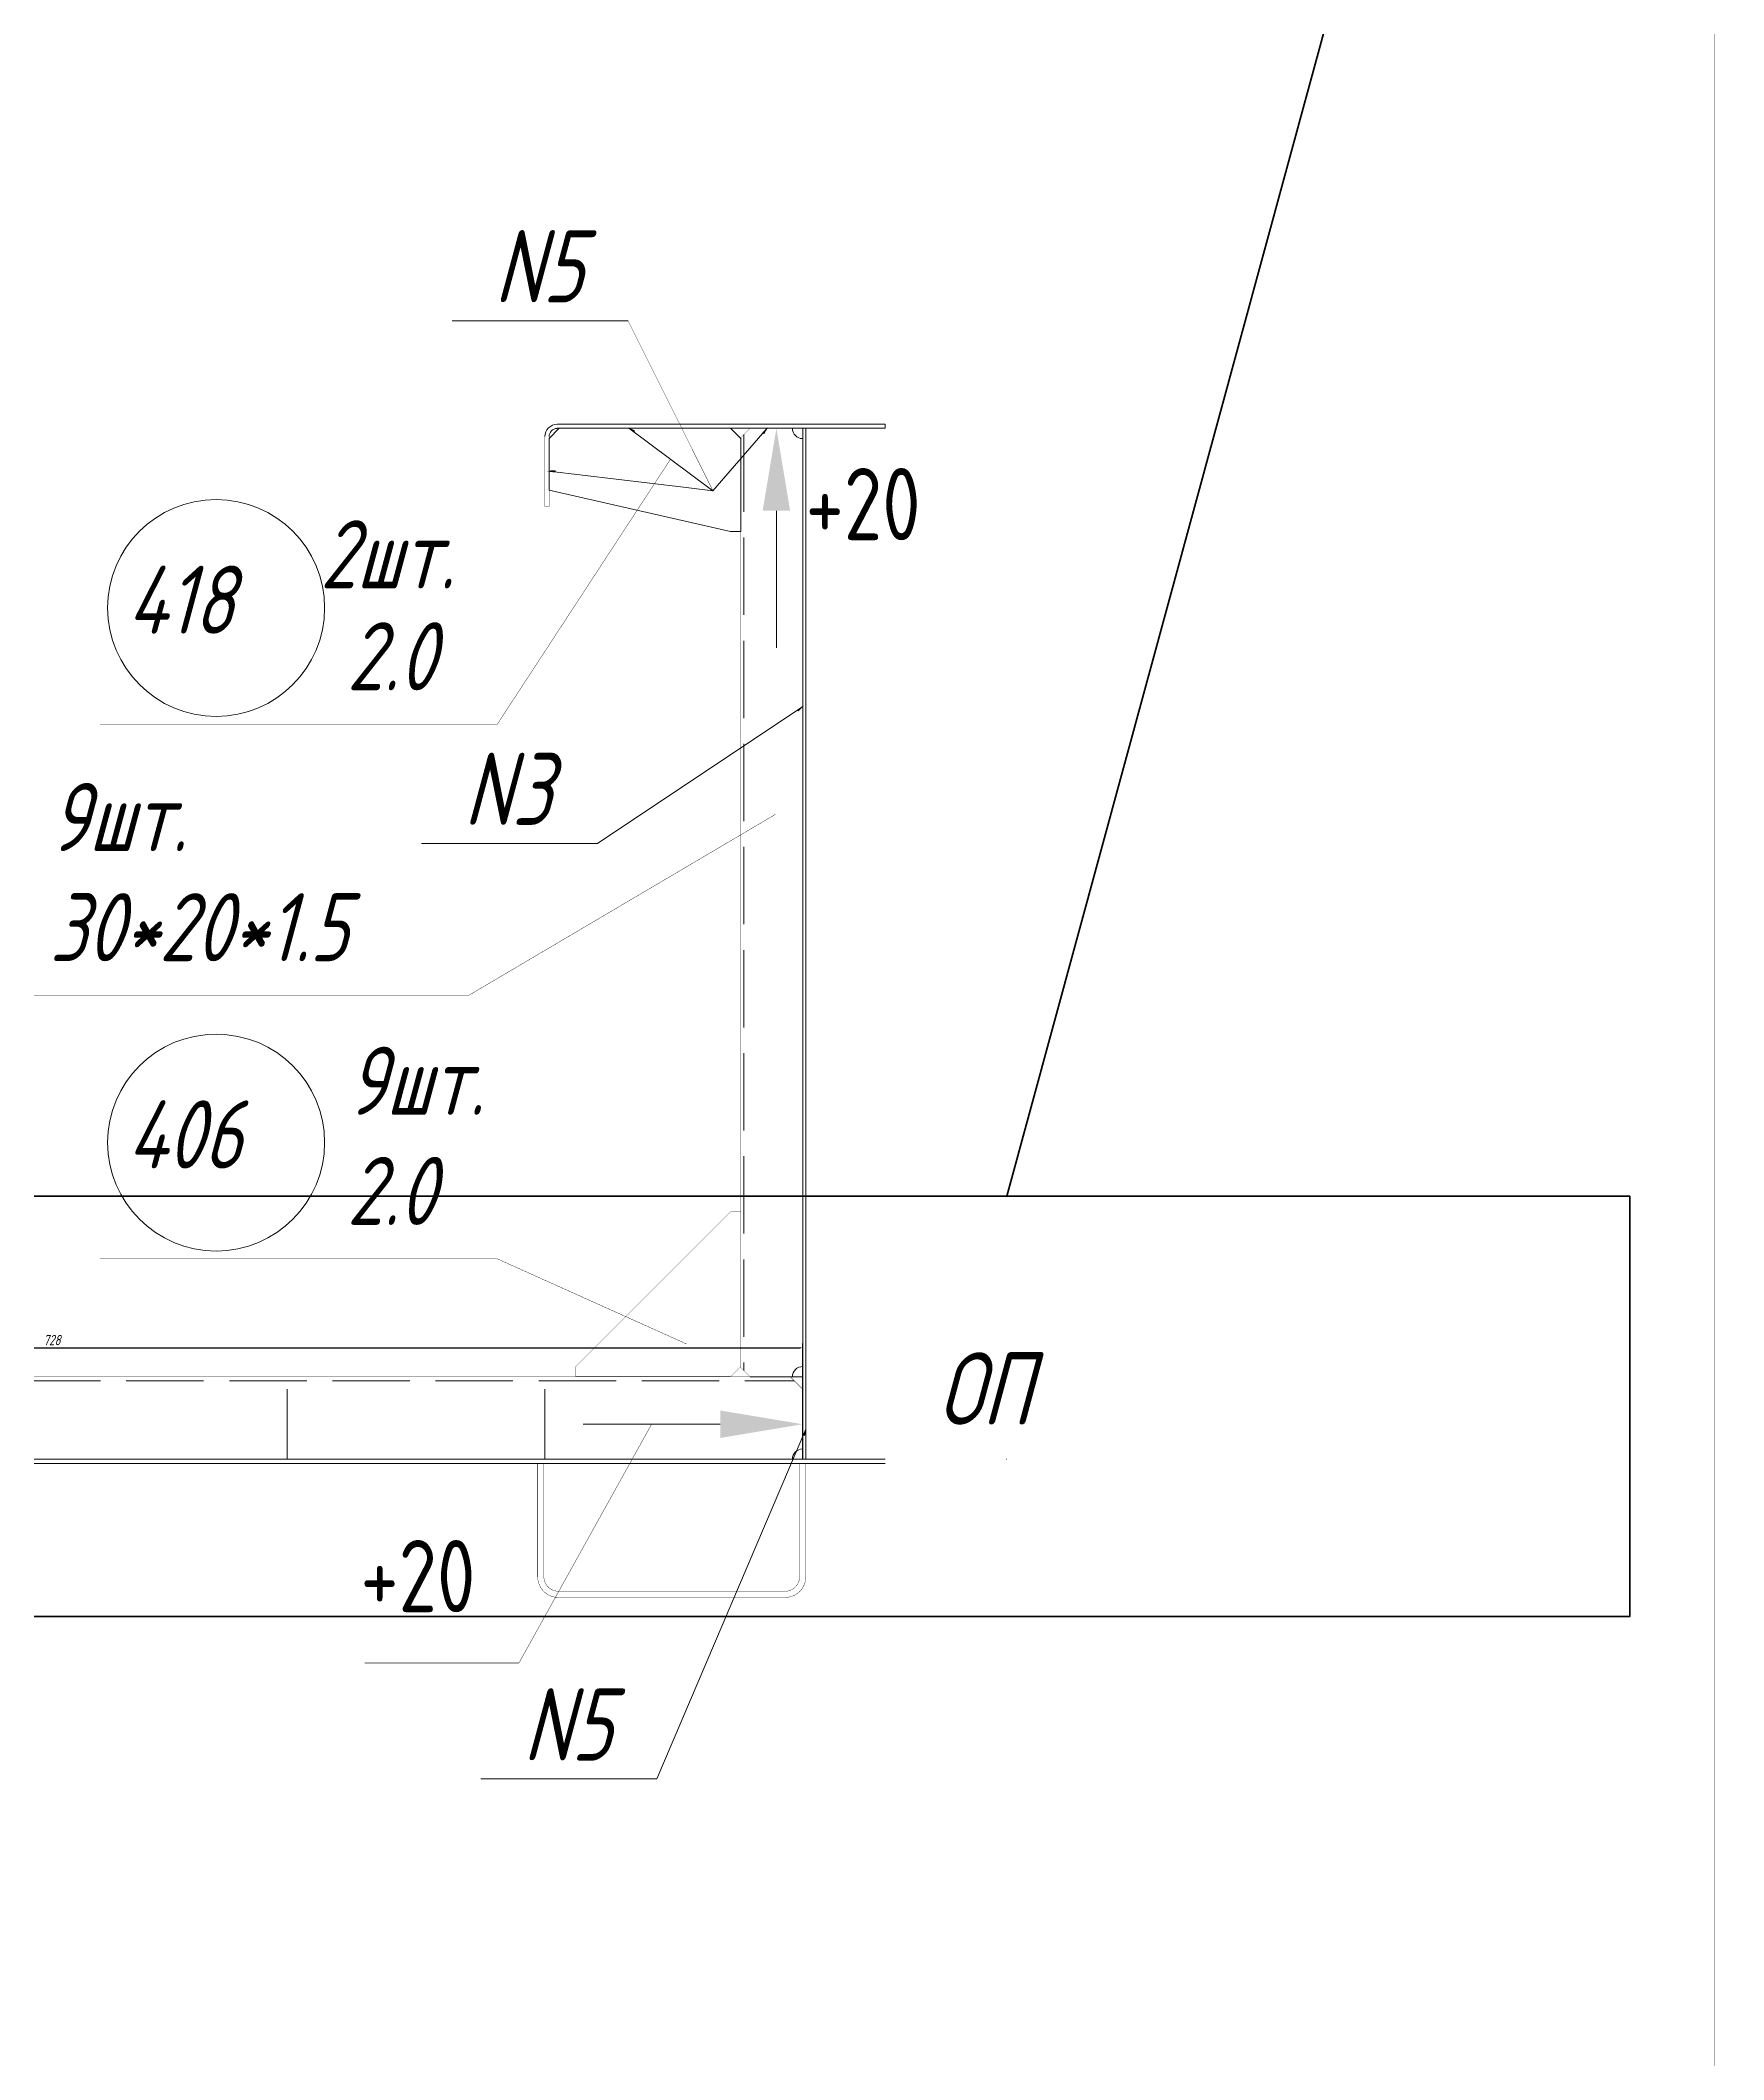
# Model space of a CAD drawing. Header units: millimetres. Extents: x 77380 to 135900, y -26587 to 17301.
# Drawn here: x 118218 to 119035, y -657 to 323 of the extents above; entities that cross this region are included whole.
import ezdxf

# ---------------------------------------------------------------- set-up
doc = ezdxf.new("R2010")
doc.units = ezdxf.units.MM
for name, pattern in [('K5LT32768', [0]), ('K5LT32769', [50, 37.5, -12.5]), ('K5LT32770', [0]), ('K5LT32772', [0]), ('K5LT32773', [50, 37.5, -12.5]), ('K5LT32780', [0]), ('K5LT32784', [850.2, 600, -125, 0.2, -125]), ('K5LT32789', [340.2, 240, -50, 0.2, -50]), ('K5LT32790', [0]), ('K5LT32831', [0]), ('K5LT32835', [0]), ('K5LT_THIN', [0])]:
    doc.linetypes.add(name, pattern=pattern)
doc.layers.add('РАЗМЕРЫ', color=3, linetype='Continuous', lineweight=25)
doc.styles.add('KDIMTEXTSTYLE', font='GOST_AU.SHX', dxfattribs={"width": 0.96, "oblique": 15, "height": 5})
doc.styles.add('KTEXTSTYLE', font='GOST_AU.SHX', dxfattribs={"width": 0.96, "height": 5})
doc.dimstyles.new('KDIMSTYLE (1.00)', dxfattribs={"dimtxt": 5, "dimasz": 1, "dimexe": 2, "dimexo": 0, "dimgap": 1, "dimtad": 1, "dimtxsty": 'KDIMTEXTSTYLE', "dimsah": 1, "dimcen": 0, "dimdle": 1, "dimadec": 0, "dimazin": 0, "dimtfac": 0.667, "dimtmove": 0, "dimatfit": 3, "dimfxl": 1, "dimtvp": 1, "dimtolj": 1, "dimtzin": 0, "dimarcsym": 0})

# ---------------------------------------------------------------- blocks, each defined once
blk = doc.blocks.new('U102')
at = {"color": 7, "linetype": 'K5LT32780', "const_width": 0.18}
blk.add_lwpolyline([(110325.25, 12814.36), (118485.25, 12814.36), (118485.25, 18654.36), (110325.25, 18654.36)], close=True, dxfattribs=at)
blk = doc.blocks.new('U93')
blk.add_hatch(color=7).paths.add_polyline_path([(126663.07, 18180.44), (126649.74, 18180.44), (126656.4, 18220.44)])
at = {"color": 7, "linetype": 'K5LT32831', "lineweight": 9}
blk.add_line((126656.4, 18180.44), (126656.4, 18113.92), dxfattribs=at)
blk = doc.blocks.new('U96')
blk.add_hatch(color=7).paths.add_polyline_path([(126629.15, 17730.78), (126629.15, 17744.11), (126669.15, 17737.44)])
at = {"color": 7, "linetype": 'K5LT32831', "lineweight": 9}
blk.add_line((126629.15, 17737.44), (126562.63, 17737.44), dxfattribs=at)
blk = doc.blocks.new('U118')
at = {"color": 7, "linetype": 'K5LT_THIN', "lineweight": 18}
for p, q in [((126569.67, 18019.13), (126669.15, 18085.49)), ((126669.15, 18085.49), (126665.83, 18083.27))]:
    blk.add_line(p, q, dxfattribs=at)
at = {"color": 7, "linetype": 'K5LT32835', "lineweight": 18}
for p, q in [((126666.66, 18083.82), (126666.66, 18083.82)), ((126667.32, 18083.65), (126666.68, 18083.78)), ((126667.38, 18083.71), (126666.69, 18083.84)), ((126666.71, 18083.75), (126666.73, 18083.87)), ((126667.27, 18083.6), (126666.73, 18083.71)), ((126666.76, 18083.67), (126666.81, 18083.92)), ((126667.43, 18083.76), (126666.77, 18083.89)), ((126667.21, 18083.55), (126666.78, 18083.63)), ((126666.81, 18083.6), (126666.88, 18083.97)), ((126667.16, 18083.49), (126666.83, 18083.56)), ((126667.48, 18083.82), (126666.84, 18083.94)), ((126666.86, 18083.52), (126666.96, 18084.02)), ((126667.11, 18083.44), (126666.88, 18083.48)), ((126666.91, 18083.45), (126667.03, 18084.07)), ((126667.54, 18083.87), (126666.92, 18083.99)), ((126667.05, 18083.38), (126666.93, 18083.41)), ((126666.96, 18083.37), (126667.11, 18084.12)), ((126667, 18083.33), (126666.98, 18083.33)), ((126667.59, 18083.92), (126666.99, 18084.04)), ((126667.02, 18083.35), (126667.18, 18084.17)), ((126667.65, 18083.98), (126667.07, 18084.09)), ((126667.1, 18083.43), (126667.26, 18084.22)), ((126667.7, 18084.03), (126667.14, 18084.14)), ((126667.18, 18083.51), (126667.33, 18084.27)), ((126667.75, 18084.09), (126667.22, 18084.19)), ((126667.26, 18083.59), (126667.41, 18084.32)), ((126667.81, 18084.14), (126667.29, 18084.24)), ((126667.34, 18083.67), (126667.48, 18084.37)), ((126667.86, 18084.19), (126667.37, 18084.29)), ((126667.42, 18083.75), (126667.56, 18084.42)), ((126667.92, 18084.25), (126667.44, 18084.34)), ((126667.5, 18083.83), (126667.63, 18084.47)), ((126667.97, 18084.3), (126667.51, 18084.39)), ((126667.58, 18083.91), (126667.7, 18084.52)), ((126668.02, 18084.36), (126667.59, 18084.44)), ((126668.08, 18084.41), (126667.66, 18084.49)), ((126667.67, 18084), (126667.78, 18084.57)), ((126668.13, 18084.46), (126667.74, 18084.54)), ((126667.75, 18084.08), (126667.85, 18084.62)), ((126668.19, 18084.52), (126667.81, 18084.59)), ((126667.83, 18084.16), (126667.93, 18084.67)), ((126668.24, 18084.57), (126667.89, 18084.64)), ((126667.91, 18084.24), (126668, 18084.72)), ((126668.29, 18084.63), (126667.96, 18084.69)), ((126667.99, 18084.32), (126668.08, 18084.77)), ((126668.35, 18084.68), (126668.04, 18084.74)), ((126668.07, 18084.4), (126668.15, 18084.82)), ((126668.4, 18084.73), (126668.11, 18084.79)), ((126668.15, 18084.48), (126668.23, 18084.87)), ((126668.46, 18084.79), (126668.19, 18084.84)), ((126668.23, 18084.56), (126668.3, 18084.92)), ((126668.51, 18084.84), (126668.26, 18084.89)), ((126668.31, 18084.64), (126668.38, 18084.97)), ((126668.56, 18084.9), (126668.34, 18084.94)), ((126668.39, 18084.72), (126668.45, 18085.02)), ((126668.62, 18084.95), (126668.41, 18084.99)), ((126668.47, 18084.81), (126668.53, 18085.07)), ((126668.67, 18085), (126668.49, 18085.04)), ((126668.56, 18084.89), (126668.6, 18085.12)), ((126668.73, 18085.06), (126668.56, 18085.09)), ((126668.64, 18084.97), (126668.68, 18085.17)), ((126668.78, 18085.11), (126668.64, 18085.14)), ((126668.83, 18085.16), (126668.71, 18085.19)), ((126668.72, 18085.05), (126668.75, 18085.22)), ((126668.89, 18085.22), (126668.78, 18085.24)), ((126668.8, 18085.13), (126668.83, 18085.27)), ((126668.94, 18085.27), (126668.86, 18085.29)), ((126668.88, 18085.21), (126668.9, 18085.32)), ((126669, 18085.33), (126668.93, 18085.34)), ((126668.96, 18085.29), (126668.97, 18085.37)), ((126669.05, 18085.38), (126669.01, 18085.39)), ((126669.04, 18085.37), (126669.05, 18085.42)), ((126669.1, 18085.43), (126669.08, 18085.44)), ((126669.12, 18085.45), (126669.12, 18085.47))]:
    blk.add_line(p, q, dxfattribs=at)
at = {"color": 7, "linetype": 'K5LT32835', "const_width": 0.18}
blk.add_lwpolyline([(126666.66, 18083.82), (126669.15, 18085.49), (126666.99, 18083.32)], close=True, dxfattribs=at)
blk = doc.blocks.new('U124')
at = {"color": 7, "linetype": 'K5LT_THIN', "lineweight": 18}
for p, q in [((126598.41, 17565.45), (126670.65, 17734.97)), ((126670.65, 17734.97), (126669.09, 17731.29))]:
    blk.add_line(p, q, dxfattribs=at)
at = {"color": 7, "linetype": 'K5LT32835', "lineweight": 18}
for p, q in [((126670.45, 17734), (126670.2, 17733.9)), ((126670.47, 17734.08), (126670.23, 17733.98)), ((126670.39, 17733.69), (126670.25, 17734.03)), ((126670.48, 17734.15), (126670.27, 17734.07)), ((126670.41, 17733.81), (126670.29, 17734.11)), ((126670.5, 17734.23), (126670.3, 17734.15)), ((126670.43, 17733.92), (126670.32, 17734.19)), ((126670.51, 17734.3), (126670.34, 17734.23)), ((126670.46, 17734.03), (126670.36, 17734.28)), ((126670.53, 17734.38), (126670.37, 17734.32)), ((126670.48, 17734.14), (126670.39, 17734.36)), ((126670.55, 17734.45), (126670.41, 17734.4)), ((126670.5, 17734.25), (126670.43, 17734.44)), ((126670.56, 17734.53), (126670.44, 17734.48)), ((126670.53, 17734.37), (126670.46, 17734.53)), ((126670.58, 17734.6), (126670.48, 17734.56)), ((126670.55, 17734.48), (126670.5, 17734.61)), ((126670.59, 17734.68), (126670.52, 17734.65)), ((126670.57, 17734.59), (126670.53, 17734.69)), ((126670.61, 17734.75), (126670.55, 17734.73)), ((126670.6, 17734.7), (126670.57, 17734.77)), ((126670.62, 17734.83), (126670.59, 17734.81)), ((126670.62, 17734.81), (126670.6, 17734.86)), ((126670.64, 17734.9), (126670.62, 17734.89)), ((126670.64, 17734.93), (126670.64, 17734.94)), ((126669.48, 17732.21), (126669.48, 17732.21)), ((126670.14, 17732.51), (126669.49, 17732.25)), ((126669.56, 17732.18), (126669.51, 17732.29)), ((126670.13, 17732.44), (126669.52, 17732.19)), ((126670.16, 17732.59), (126669.53, 17732.33)), ((126669.64, 17732.14), (126669.55, 17732.38)), ((126670.17, 17732.66), (126669.56, 17732.42)), ((126669.73, 17732.11), (126669.58, 17732.46)), ((126670.19, 17732.73), (126669.6, 17732.5)), ((126670.11, 17732.36), (126669.6, 17732.16)), ((126669.81, 17732.07), (126669.62, 17732.54)), ((126670.2, 17732.81), (126669.64, 17732.58)), ((126669.89, 17732.04), (126669.65, 17732.63)), ((126670.22, 17732.88), (126669.67, 17732.66)), ((126669.97, 17732), (126669.69, 17732.71)), ((126670.09, 17732.29), (126669.69, 17732.12)), ((126670.23, 17732.96), (126669.71, 17732.75)), ((126670.04, 17732.01), (126669.72, 17732.79)), ((126670.25, 17733.03), (126669.74, 17732.83)), ((126670.06, 17732.12), (126669.76, 17732.87)), ((126670.08, 17732.21), (126669.77, 17732.09)), ((126670.27, 17733.11), (126669.78, 17732.91)), ((126670.08, 17732.24), (126669.79, 17732.96)), ((126670.28, 17733.18), (126669.81, 17732.99)), ((126670.11, 17732.35), (126669.83, 17733.04)), ((126670.3, 17733.26), (126669.85, 17733.08)), ((126670.06, 17732.14), (126669.85, 17732.05)), ((126670.13, 17732.46), (126669.87, 17733.12)), ((126670.31, 17733.33), (126669.88, 17733.16)), ((126670.15, 17732.57), (126669.9, 17733.2)), ((126670.33, 17733.41), (126669.92, 17733.24)), ((126670.05, 17732.06), (126669.93, 17732.02)), ((126670.18, 17732.69), (126669.94, 17733.29)), ((126670.34, 17733.48), (126669.95, 17733.32)), ((126670.2, 17732.8), (126669.97, 17733.37)), ((126670.36, 17733.56), (126669.99, 17733.41)), ((126670.22, 17732.91), (126670.01, 17733.45)), ((126670.37, 17733.63), (126670.02, 17733.49)), ((126670.03, 17731.99), (126670.02, 17731.98)), ((126670.25, 17733.02), (126670.04, 17733.53)), ((126670.39, 17733.71), (126670.06, 17733.57)), ((126670.27, 17733.13), (126670.08, 17733.62)), ((126670.41, 17733.78), (126670.09, 17733.65)), ((126670.29, 17733.25), (126670.11, 17733.7)), ((126670.42, 17733.86), (126670.13, 17733.74)), ((126670.32, 17733.36), (126670.15, 17733.78)), ((126670.44, 17733.93), (126670.16, 17733.82)), ((126670.34, 17733.47), (126670.18, 17733.86)), ((126670.36, 17733.58), (126670.22, 17733.95))]:
    blk.add_line(p, q, dxfattribs=at)
at = {"color": 7, "linetype": 'K5LT32835', "const_width": 0.18}
blk.add_lwpolyline([(126669.48, 17732.21), (126670.65, 17734.97), (126670.03, 17731.98)], close=True, dxfattribs=at)
blk = doc.blocks.new('U126')
at = {"color": 7, "linetype": 'K5LT_THIN', "lineweight": 18}
for p, q in [((126546.08, 18199.62), (126550.05, 18199.15)), ((126611.38, 18191.86), (126546.08, 18199.62))]:
    blk.add_line(p, q, dxfattribs=at)
at = {"color": 7, "linetype": 'K5LT32835', "lineweight": 18}
for p, q in [((126546.12, 18199.63), (126546.11, 18199.62)), ((126546.15, 18199.63), (126546.16, 18199.61)), ((126546.24, 18199.64), (126546.2, 18199.61)), ((126546.22, 18199.63), (126546.25, 18199.6)), ((126546.35, 18199.64), (126546.29, 18199.6)), ((126546.3, 18199.64), (126546.34, 18199.59)), ((126546.46, 18199.65), (126546.38, 18199.59)), ((126546.38, 18199.65), (126546.43, 18199.58)), ((126546.45, 18199.65), (126546.52, 18199.57)), ((126546.58, 18199.66), (126546.47, 18199.58)), ((126546.53, 18199.66), (126546.61, 18199.56)), ((126546.69, 18199.67), (126546.56, 18199.57)), ((126546.6, 18199.67), (126546.7, 18199.55)), ((126546.81, 18199.68), (126546.65, 18199.56)), ((126546.68, 18199.67), (126546.78, 18199.54)), ((126546.92, 18199.69), (126546.74, 18199.54)), ((126546.76, 18199.68), (126546.87, 18199.53)), ((126547.04, 18199.7), (126546.83, 18199.53)), ((126546.83, 18199.68), (126546.96, 18199.52)), ((126547.15, 18199.71), (126546.91, 18199.52)), ((126546.91, 18199.69), (126547.05, 18199.51)), ((126546.99, 18199.7), (126547.14, 18199.5)), ((126547.26, 18199.72), (126547, 18199.51)), ((126547.06, 18199.7), (126547.23, 18199.49)), ((126547.38, 18199.73), (126547.09, 18199.5)), ((126547.14, 18199.71), (126547.32, 18199.48)), ((126547.49, 18199.74), (126547.18, 18199.49)), ((126547.21, 18199.71), (126547.41, 18199.46)), ((126547.61, 18199.74), (126547.27, 18199.48)), ((126547.29, 18199.72), (126547.5, 18199.45)), ((126547.72, 18199.75), (126547.36, 18199.47)), ((126547.37, 18199.73), (126547.59, 18199.44)), ((126547.44, 18199.73), (126547.68, 18199.43)), ((126547.83, 18199.76), (126547.45, 18199.46)), ((126547.52, 18199.74), (126547.77, 18199.42)), ((126547.95, 18199.77), (126547.54, 18199.45)), ((126547.59, 18199.74), (126547.85, 18199.41)), ((126548.06, 18199.78), (126547.63, 18199.44)), ((126547.67, 18199.75), (126547.94, 18199.4)), ((126548.18, 18199.79), (126547.72, 18199.43)), ((126547.75, 18199.76), (126548.03, 18199.39)), ((126548.29, 18199.8), (126547.81, 18199.42)), ((126547.82, 18199.76), (126548.12, 18199.38)), ((126548.4, 18199.81), (126547.9, 18199.41)), ((126547.9, 18199.77), (126548.21, 18199.37)), ((126547.97, 18199.77), (126548.3, 18199.36)), ((126548.52, 18199.82), (126547.98, 18199.4)), ((126548.05, 18199.78), (126548.39, 18199.35)), ((126548.63, 18199.83), (126548.07, 18199.39)), ((126548.13, 18199.79), (126548.48, 18199.34)), ((126548.75, 18199.83), (126548.16, 18199.38)), ((126548.2, 18199.79), (126548.57, 18199.33)), ((126548.86, 18199.84), (126548.25, 18199.36)), ((126548.28, 18199.8), (126548.66, 18199.32)), ((126548.98, 18199.85), (126548.34, 18199.35)), ((126548.35, 18199.8), (126548.75, 18199.31)), ((126549.09, 18199.86), (126548.43, 18199.34)), ((126548.43, 18199.81), (126548.84, 18199.3)), ((126548.51, 18199.82), (126548.92, 18199.28)), ((126549.12, 18199.8), (126548.52, 18199.33)), ((126548.58, 18199.82), (126549.01, 18199.27)), ((126549.11, 18199.72), (126548.61, 18199.32)), ((126548.66, 18199.83), (126549.06, 18199.32)), ((126549.1, 18199.63), (126548.7, 18199.31)), ((126548.73, 18199.83), (126549.07, 18199.41)), ((126549.09, 18199.54), (126548.79, 18199.3)), ((126548.81, 18199.84), (126549.08, 18199.49)), ((126549.08, 18199.45), (126548.88, 18199.29)), ((126548.89, 18199.85), (126549.09, 18199.58)), ((126548.96, 18199.85), (126549.1, 18199.67)), ((126549.07, 18199.36), (126548.97, 18199.28)), ((126549.04, 18199.86), (126549.11, 18199.76)), ((126549.06, 18199.27), (126549.05, 18199.27)), ((126549.12, 18199.86), (126549.12, 18199.85))]:
    blk.add_line(p, q, dxfattribs=at)
at = {"color": 7, "linetype": 'K5LT32835', "const_width": 0.18}
blk.add_lwpolyline([(126549.06, 18199.27), (126546.08, 18199.62), (126549.13, 18199.86)], close=True, dxfattribs=at)
blk = doc.blocks.new('U127')
at = {"color": 7, "linetype": 'K5LT_THIN', "lineweight": 18}
for p, q in [((126584.92, 18220.44), (126588.13, 18218.06)), ((126625.64, 18190.16), (126584.92, 18220.44))]:
    blk.add_line(p, q, dxfattribs=at)
at = {"color": 7, "linetype": 'K5LT32835', "lineweight": 18}
for p, q in [((126584.96, 18220.42), (126584.94, 18220.42)), ((126584.98, 18220.41), (126584.98, 18220.39)), ((126585.06, 18220.38), (126585.02, 18220.37)), ((126585.05, 18220.38), (126585.06, 18220.34)), ((126585.16, 18220.33), (126585.09, 18220.31)), ((126585.12, 18220.35), (126585.13, 18220.29)), ((126585.27, 18220.28), (126585.16, 18220.26)), ((126585.19, 18220.31), (126585.2, 18220.23)), ((126585.37, 18220.23), (126585.23, 18220.21)), ((126585.26, 18220.28), (126585.27, 18220.18)), ((126585.47, 18220.18), (126585.31, 18220.15)), ((126585.33, 18220.25), (126585.34, 18220.13)), ((126585.58, 18220.13), (126585.38, 18220.1)), ((126585.39, 18220.22), (126585.42, 18220.07)), ((126585.68, 18220.08), (126585.45, 18220.05)), ((126585.46, 18220.18), (126585.49, 18220.02)), ((126585.79, 18220.03), (126585.52, 18219.99)), ((126585.53, 18220.15), (126585.56, 18219.96)), ((126585.89, 18219.98), (126585.59, 18219.94)), ((126585.6, 18220.12), (126585.63, 18219.91)), ((126585.67, 18220.09), (126585.7, 18219.86)), ((126585.99, 18219.93), (126585.67, 18219.89)), ((126585.74, 18220.05), (126585.78, 18219.8)), ((126586.1, 18219.89), (126585.74, 18219.83)), ((126585.81, 18220.02), (126585.85, 18219.75)), ((126586.2, 18219.84), (126585.81, 18219.78)), ((126585.88, 18219.99), (126585.92, 18219.7)), ((126586.3, 18219.79), (126585.88, 18219.73)), ((126585.95, 18219.96), (126585.99, 18219.64)), ((126586.41, 18219.74), (126585.95, 18219.67)), ((126586.02, 18219.92), (126586.06, 18219.59)), ((126586.51, 18219.69), (126586.03, 18219.62)), ((126586.08, 18219.89), (126586.14, 18219.54)), ((126586.61, 18219.64), (126586.1, 18219.56)), ((126586.15, 18219.86), (126586.21, 18219.48)), ((126586.72, 18219.59), (126586.17, 18219.51)), ((126586.22, 18219.83), (126586.28, 18219.43)), ((126586.82, 18219.54), (126586.24, 18219.46)), ((126586.29, 18219.79), (126586.35, 18219.38)), ((126586.92, 18219.49), (126586.31, 18219.4)), ((126586.36, 18219.76), (126586.43, 18219.32)), ((126587.03, 18219.44), (126586.39, 18219.35)), ((126586.43, 18219.73), (126586.5, 18219.27)), ((126587.13, 18219.4), (126586.46, 18219.3)), ((126586.5, 18219.69), (126586.57, 18219.21)), ((126587.23, 18219.35), (126586.53, 18219.24)), ((126586.57, 18219.66), (126586.64, 18219.16)), ((126587.34, 18219.3), (126586.6, 18219.19)), ((126586.64, 18219.63), (126586.71, 18219.11)), ((126587.44, 18219.25), (126586.67, 18219.14)), ((126586.71, 18219.6), (126586.79, 18219.05)), ((126587.54, 18219.2), (126586.75, 18219.08)), ((126586.77, 18219.56), (126586.86, 18219)), ((126587.65, 18219.15), (126586.82, 18219.03)), ((126586.84, 18219.53), (126586.93, 18218.95)), ((126587.65, 18219.09), (126586.89, 18218.98)), ((126586.91, 18219.5), (126587, 18218.89)), ((126587.59, 18219.01), (126586.96, 18218.92)), ((126586.98, 18219.47), (126587.07, 18218.84)), ((126587.54, 18218.94), (126587.03, 18218.87)), ((126587.05, 18219.43), (126587.15, 18218.79)), ((126587.48, 18218.87), (126587.11, 18218.81)), ((126587.12, 18219.4), (126587.22, 18218.73)), ((126587.43, 18218.8), (126587.18, 18218.76)), ((126587.19, 18219.37), (126587.29, 18218.68)), ((126587.38, 18218.73), (126587.25, 18218.71)), ((126587.26, 18219.34), (126587.35, 18218.69)), ((126587.32, 18218.65), (126587.32, 18218.65)), ((126587.33, 18219.3), (126587.41, 18218.76)), ((126587.4, 18219.27), (126587.46, 18218.84)), ((126587.46, 18219.24), (126587.51, 18218.91)), ((126587.53, 18219.21), (126587.57, 18218.98)), ((126587.6, 18219.17), (126587.62, 18219.05)), ((126587.67, 18219.14), (126587.67, 18219.12))]:
    blk.add_line(p, q, dxfattribs=at)
at = {"color": 7, "linetype": 'K5LT32835', "const_width": 0.18}
blk.add_lwpolyline([(126587.32, 18218.65), (126584.92, 18220.44), (126587.68, 18219.13)], close=True, dxfattribs=at)
blk = doc.blocks.new('U128')
at = {"color": 7, "linetype": 'K5LT_THIN', "lineweight": 18}
for p, q in [((126625.64, 18190.16), (126651.85, 18220.44)), ((126651.85, 18220.44), (126649.23, 18217.42))]:
    blk.add_line(p, q, dxfattribs=at)
at = {"color": 7, "linetype": 'K5LT32835', "lineweight": 18}
for p, q in [((126649.89, 18218.17), (126649.89, 18218.18)), ((126650.61, 18218.26), (126649.91, 18218.21)), ((126650.57, 18218.19), (126649.92, 18218.14)), ((126649.96, 18218.12), (126649.95, 18218.24)), ((126650.65, 18218.32), (126649.97, 18218.27)), ((126650.53, 18218.12), (126649.99, 18218.08)), ((126650.02, 18218.06), (126650, 18218.31)), ((126650.69, 18218.39), (126650.03, 18218.34)), ((126650.09, 18218), (126650.06, 18218.38)), ((126650.5, 18218.06), (126650.06, 18218.03)), ((126650.72, 18218.46), (126650.09, 18218.41)), ((126650.16, 18217.94), (126650.12, 18218.45)), ((126650.46, 18217.99), (126650.13, 18217.97)), ((126650.76, 18218.52), (126650.15, 18218.48)), ((126650.23, 18217.88), (126650.18, 18218.52)), ((126650.42, 18217.92), (126650.19, 18217.91)), ((126650.8, 18218.59), (126650.21, 18218.55)), ((126650.29, 18217.82), (126650.24, 18218.58)), ((126650.38, 18217.86), (126650.26, 18217.85)), ((126650.84, 18218.66), (126650.27, 18218.61)), ((126650.36, 18217.81), (126650.3, 18218.65)), ((126650.87, 18218.72), (126650.33, 18218.68)), ((126650.35, 18217.79), (126650.33, 18217.79)), ((126650.42, 18217.91), (126650.36, 18218.72)), ((126650.91, 18218.79), (126650.38, 18218.75)), ((126650.47, 18218.01), (126650.42, 18218.79)), ((126650.95, 18218.85), (126650.44, 18218.82)), ((126650.53, 18218.11), (126650.47, 18218.85)), ((126650.99, 18218.92), (126650.5, 18218.89)), ((126650.58, 18218.21), (126650.53, 18218.92)), ((126651.02, 18218.99), (126650.56, 18218.95)), ((126650.64, 18218.31), (126650.59, 18218.99)), ((126651.06, 18219.05), (126650.62, 18219.02)), ((126650.7, 18218.41), (126650.65, 18219.06)), ((126651.1, 18219.12), (126650.68, 18219.09)), ((126650.75, 18218.51), (126650.71, 18219.13)), ((126651.14, 18219.19), (126650.74, 18219.16)), ((126650.81, 18218.61), (126650.77, 18219.19)), ((126651.17, 18219.25), (126650.8, 18219.23)), ((126650.87, 18218.71), (126650.83, 18219.26)), ((126651.21, 18219.32), (126650.85, 18219.29)), ((126650.92, 18218.81), (126650.89, 18219.33)), ((126651.25, 18219.39), (126650.91, 18219.36)), ((126650.98, 18218.91), (126650.95, 18219.4)), ((126651.29, 18219.45), (126650.97, 18219.43)), ((126651.04, 18219.01), (126651, 18219.47)), ((126651.33, 18219.52), (126651.03, 18219.5)), ((126651.09, 18219.11), (126651.06, 18219.53)), ((126651.36, 18219.58), (126651.09, 18219.56)), ((126651.15, 18219.21), (126651.12, 18219.6)), ((126651.4, 18219.65), (126651.15, 18219.63)), ((126651.21, 18219.31), (126651.18, 18219.67)), ((126651.44, 18219.72), (126651.21, 18219.7)), ((126651.26, 18219.41), (126651.24, 18219.74)), ((126651.48, 18219.78), (126651.27, 18219.77)), ((126651.32, 18219.51), (126651.3, 18219.81)), ((126651.51, 18219.85), (126651.32, 18219.84)), ((126651.38, 18219.61), (126651.36, 18219.87)), ((126651.55, 18219.92), (126651.38, 18219.9)), ((126651.43, 18219.71), (126651.42, 18219.94)), ((126651.59, 18219.98), (126651.44, 18219.97)), ((126651.49, 18219.81), (126651.47, 18220.01)), ((126651.63, 18220.05), (126651.5, 18220.04)), ((126651.55, 18219.91), (126651.53, 18220.08)), ((126651.66, 18220.12), (126651.56, 18220.11)), ((126651.6, 18220.01), (126651.59, 18220.14)), ((126651.7, 18220.18), (126651.62, 18220.18)), ((126651.66, 18220.11), (126651.65, 18220.21)), ((126651.74, 18220.25), (126651.68, 18220.24)), ((126651.71, 18220.2), (126651.71, 18220.28)), ((126651.78, 18220.31), (126651.74, 18220.31)), ((126651.77, 18220.3), (126651.77, 18220.35)), ((126651.81, 18220.38), (126651.79, 18220.38)), ((126651.83, 18220.4), (126651.83, 18220.42))]:
    blk.add_line(p, q, dxfattribs=at)
at = {"color": 7, "linetype": 'K5LT32835', "const_width": 0.18}
blk.add_lwpolyline([(126649.89, 18218.18), (126651.85, 18220.44), (126650.34, 18217.78)], close=True, dxfattribs=at)
blk = doc.blocks.new('*D718')
at = {"layer": 'Defpoints', "color": 0}
for p in [(118588.12, -311.44), (117860.12, -365.55), (118588.12, -365.55)]:
    blk.add_point(p, dxfattribs=at)
at = {"layer": 'РАЗМЕРЫ', "color": 0, "lineweight": -2}
for p, q in [((117860.12, -365.55), (117860.12, -309.44)), ((117861.12, -311.44), (118587.12, -311.44)), ((118588.12, -365.55), (118588.12, -309.44))]:
    blk.add_line(p, q, dxfattribs=at)
at = {"layer": 'РАЗМЕРЫ', "color": 0}
for points in [[(117861.12, -311.27), (117861.12, -311.6), (117860.12, -311.44)], [(118587.12, -311.6), (118587.12, -311.27), (118588.12, -311.44)]]:
    blk.add_solid(points, dxfattribs=at)
at = {"layer": 'РАЗМЕРЫ', "color": 0, "insert": (118224.12, -307.74), "char_height": 5, "attachment_point": 5, "style": 'KDIMTEXTSTYLE'}
blk.add_mtext('\\A1;728', dxfattribs=at)

msp = doc.modelspace()

# ---------------------------------------------------------------- linework, layer by layer
at = {"color": 7, "linetype": 'K5LT32780', "lineweight": 18}
for p, q in [((118503.428, 186.585), (118418.11, 186.585)), ((118488.64, -66.863), (118403.322, -66.863)), ((118517.375, -520.544), (118432.057, -520.544))]:
    msp.add_line(p, q, dxfattribs=at)
at = {"color": 2, "linetype": 'K5LT32770', "lineweight": 18, "true_color": 0xffff00}
for p, q in [((118470.122, 134.453), (118465.122, 129.453)), ((118465.122, 129.453), (118465.122, 104.453)), ((118553.123, 134.453), (118485.124, 134.453)), ((118558.123, 129.453), (118553.123, 134.453)), ((118558.123, 84.453), (118558.123, 129.453)), ((118465.122, 104.453), (118553.123, 84.453)), ((118553.123, 84.453), (118558.123, 84.453))]:
    msp.add_line(p, q, dxfattribs=at)
at = {"color": 3, "linetype": 'K5LT32768', "lineweight": 18, "true_color": 0x00ff00}
for p, q in [((118469.123, 136.453), (118628.123, 136.453)), ((118469.123, 134.453), (118628.123, 134.453)), ((118588.124, 134.453), (118562.623, 134.453)), ((118588.124, -325.546), (118588.124, 134.453)), ((118588.124, -365.547), (118588.124, 134.453)), ((118589.623, -365.547), (118589.623, 134.453)), ((118562.623, -325.546), (118588.124, -325.546)), ((118588.124, -331.547), (118588.124, -365.547)), ((118628.123, -365.547), (116348.124, -365.547)), ((118628.123, -367.546), (116348.124, -367.546)), ((118588.124, -365.547), (116388.124, -365.547))]:
    msp.add_line(p, q, dxfattribs=at)
at = {"color": 3, "linetype": 'K5LT32769', "lineweight": 18, "true_color": 0x00ff00}
msp.add_line((118559.568, 131.399), (118559.568, -322.492), dxfattribs=at)
at = {"color": 7, "linetype": 'K5LT_THIN', "lineweight": 18}
for p, q in [((118628.123, 136.453), (118628.123, 134.453)), ((118530.346, 105.867), (118544.613, 104.17))]:
    msp.add_line(p, q, dxfattribs=at)
at = {"color": 1, "linetype": 'K5LT32773', "lineweight": 18, "true_color": 0xff0000}
msp.add_line((117860.124, -327.474), (118584.051, -327.474), dxfattribs=at)
at = {"color": 3, "linetype": 'K5LT32789', "lineweight": 18, "true_color": 0x00ff00}
for p, q in [((118338.124, -365.547), (118338.124, -331.547)), ((118463.124, -365.547), (118463.124, -331.547))]:
    msp.add_line(p, q, dxfattribs=at)
at = {"color": 1, "linetype": 'K5LT32784', "lineweight": 18, "true_color": 0xff0000}
msp.add_line((116261.478, -365.546), (118726.507, -365.546), dxfattribs=at)
at = {"color": 6, "lineweight": 100}
msp.add_lwpolyline([(118687.069, -237.954), (121815.629, 11251.301), (126011.922, 3221.129)], dxfattribs=at)
at = {"color": 7, "linetype": 'K5LT32780', "const_width": 0.18}
for points in [[(118418.11, 186.585), (118503.428, 186.585), (118544.613, 104.17)], [(118375.738, -464.343), (118450.539, -464.343), (118514.861, -348.546)]]:
    msp.add_lwpolyline(points, dxfattribs=at)
at = {"color": 1, "linetype": 'K5LT32772', "true_color": 0xff0000, "const_width": 0.18}
for points in [[(118463.123, 130.38), (118463.123, 96.453), (118465.122, 96.453), (118465.122, 130.38)], [(118247.338, -9.065), (118440.051, -9.065), (118524.182, 119.664)], [(118103.196, -140.447), (118426.423, -140.447), (118574.968, -52.762)], [(118247.338, -268.344), (118440.051, -268.344), (118531.834, -309.645)], [(117860.124, -325.474), (118582.051, -325.474), (118588.124, -331.547)]]:
    msp.add_lwpolyline(points, dxfattribs=at)
at = {"color": 3, "linetype": 'K5LT32768', "true_color": 0x00ff00, "const_width": 0.18}
msp.add_lwpolyline([(118562.623, 134.453), (118558.068, 129.899), (118558.068, -320.992), (118562.623, -325.546)], dxfattribs=at)
at = {"color": 6, "lineweight": 100}
msp.add_lwpolyline([(116261.478, -237.954), (118989.126, -237.954), (118989.126, -441.832), (116261.478, -441.832)], close=True, dxfattribs=at)
at = {"color": 2, "linetype": 'K5LT32770', "true_color": 0xffff00, "const_width": 0.18}
msp.add_lwpolyline([(118553.123, -325.546), (118478.123, -325.546), (118478.123, -320.547), (118553.123, -245.547), (118558.123, -245.547), (118558.123, -320.547), (118553.123, -325.546)], dxfattribs=at)
at = {"color": 8, "linetype": 'K5LT32790', "true_color": 0x808080, "const_width": 0.18}
msp.add_lwpolyline([(118586.623, -367.546), (118586.623, -422.546, -0.4142136), (118579.623, -429.546), (118469.624, -429.546, -0.4142136), (118462.624, -422.546), (118462.624, -367.546), (118459.624, -367.546), (118459.624, -422.546, 0.4142136), (118469.624, -432.546), (118579.623, -432.546, 0.4142136), (118589.623, -422.546), (118589.623, -367.546)], format="xyb", close=True, dxfattribs=at)
at = {"color": 1, "linetype": 'K5LT32772', "lineweight": 18, "true_color": 0xff0000}
for centre in [(118303.698, 47.295), (118303.698, -211.983)]:
    msp.add_circle(centre, 52.603, dxfattribs=at)
at = {"color": 3, "linetype": 'K5LT32768', "lineweight": 18, "true_color": 0x00ff00}
for centre, radius, start, end in [((118469.123, 130.38), 6, 89.998352, 180.001648), ((118469.123, 130.38), 4.001, 89.999329, 179.989746), ((118588.124, 134.453), 5.001, 180.002472, 269.997528), ((118588.124, -325.546), 5, 89.99501, 179.996246), ((118588.124, -365.547), 5.001, 90.002472, 179.997528)]:
    msp.add_arc(centre, radius, start, end, dxfattribs=at)

# ---------------------------------------------------------------- block references
for name, p in [('U102', (545.046, -14630.011)), ('U127', (-8081.031, -18085.99)), ('U128', (-8081.031, -18085.99)), ('U93', (-8081.031, -18085.99)), ('U126', (-8081.031, -18085.99)), ('U118', (-8081.031, -18085.99)), ('U96', (-8081.031, -18085.99)), ('U124', (-8081.031, -18085.99))]:
    msp.add_blockref(name, p)

# ---------------------------------------------------------------- texts
at = {"color": 7, "char_height": 2.5, "attachment_point": 1, "style": 'KTEXTSTYLE'}
for s, insert in [('\\H3.5;\\W0.965;\\Q15;\\Q15;\\H35.00;N5', (118438.428, 230.438)), ('\\H3.5;\\W0.965;\\Q15;\\Q0;\\H35.00;+20', (118589.564, 115.163)), ('\\H3.5;\\W0.965;\\Q15;\\Q15;\\H33.00;2шт.', (118354.103, 89.816)), ('\\H3.5;\\W0.965;\\Q15;\\Q15;\\H33.00;{\\c255;418}', (118260.581, 67.77)), ('\\H3.5;\\W0.965;\\Q15;\\Q15;\\H33.00;{\\c255;2.0}', (118367.103, 40.373)), ('\\H3.5;\\W0.965;\\Q15;\\Q15;\\H35.00;N3', (118423.64, -23.01)), ('\\H3.5;\\W0.965;\\Q15;\\Q15;\\H33.00;9шт.', (118222.961, -37.566)), ('\\H3.5;\\W0.965;\\Q15;\\Q15;\\H33.00;{\\c255;30*20*1.5}', (118222.961, -91.009)), ('\\H3.5;\\W0.965;\\Q15;\\Q15;\\H33.00;9шт.', (118367.103, -165.462)), ('\\H3.5;\\W0.965;\\Q15;\\Q15;\\H33.00;{\\c255;406}', (118260.581, -191.508)), ('\\H3.5;\\W0.965;\\Q15;\\Q15;\\H33.00;{\\c255;2.0}', (118367.103, -218.905)), ('\\H3.5;\\W0.965;\\Q15;\\Q15;\\H35.00;ОП', (118653.65, -313.785)), ('\\H3.5;\\W0.965;\\Q15;\\Q0;\\H35.00;+20', (118373.674, -404.711)), ('\\H3.5;\\W0.965;\\Q15;\\Q15;\\H35.00;N5', (118452.375, -476.692))]:
    msp.add_mtext(s, dxfattribs=dict(at, insert=insert))

# ---------------------------------------------------------------- dimensions: what is measured, and where the dimension line sits
at = {"layer": 'РАЗМЕРЫ'}
dim = msp.add_linear_dim(base=(118588.124, -311.437), p1=(117860.124, -365.546), p2=(118588.124, -365.546), dimstyle='KDIMSTYLE (1.00)', override={"dimlfac": 1, "dimtxsty": 'KDIMTEXTSTYLE', "dimsah": 1, "dimtolj": 1}, dxfattribs=at)
dim.commit()
dim.dimension.update_dxf_attribs({"geometry": '*D718', "text_midpoint": (118224.124, -307.744)})

doc.saveas('drawing.dxf')
